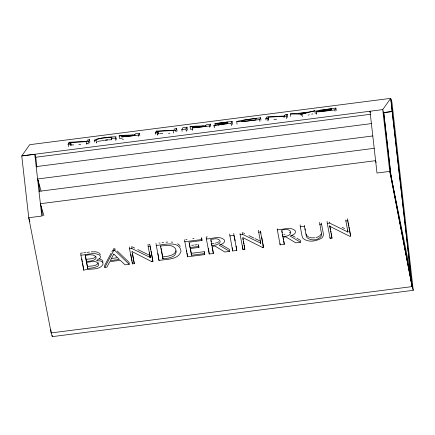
<?xml version="1.0" encoding="UTF-8"?>
<svg xmlns="http://www.w3.org/2000/svg" width="435" height="435" viewBox="0 0 435 435"><rect width="100%" height="100%" fill="white"/><g stroke="black" fill="none" stroke-linecap="round" stroke-linejoin="round"><path stroke-width="0.65" d="M175.925 250.745L174.979 252.659A8.956 5.514 -5.3 0 1 173.935 253.735A9.021 5.552 -5.3 0 1 171.809 255.046L168.149 256.166L162.75 256.889L161.592 250.777M98.435 262.854C96.532 266.66 90.877 265.627 87.495 266.59L86.663 262.218M111.104 253.203L104.612 265.513L104.791 267.46L106.858 267.193L109.789 261.669L120.326 260.309L125.041 264.85L129.244 264.311L129.065 262.365L117.2 250.984M111.915 251.664L112.73 250.125M104.791 267.46L113.72 250.533L113.54 248.586M68.442 146.579L68.116 144.121L69.149 142.261L86.739 141.38L87.674 139.923L89.528 139.689L89.849 142.142L89.518 142.751M70.095 145.116L69.937 143.887L70.671 142.56L88.522 141.505L89.528 139.689M70.747 145.459L70.671 142.56M94.422 141.995L94.259 140.771L94.873 139.662C101.572 137.618 108.842 137.079 115.857 136.715L116.107 136.938L115.492 138.047L115.819 140.5M96.782 142.299L96.401 142.99L96.075 140.538L96.717 139.385L101.464 138.265L111.654 137.253L112.002 137.422L111.365 138.575L111.523 139.804M138.656 136.324L138.493 135.095L139.499 133.279L135.372 133.806L134.899 134.665L132.001 135.035L123.931 135.274L119.146 135.889L119.473 138.346L122.289 138.254M155.425 134.176L155.262 132.947L156.295 131.087L173.886 130.201L174.821 128.749L176.675 128.51L176.996 130.968L176.664 131.571M157.405 135.165L157.084 132.713L157.818 131.386L175.669 130.331L176.675 128.51M157.774 134.502L157.954 134.17M182.091 131.381L181.846 129.538L182.852 127.721L186.985 127.189L187.306 129.646L186.974 130.25M186.218 130.848L185.979 129.005L186.985 127.189M186.468 131.158L186.637 130.859M209.583 127.227L209.42 126.003L210.426 124.182L206.293 124.715L205.82 125.568L202.927 125.938L194.858 126.183L190.073 126.792L190.394 129.249L192.651 129.179M218.887 125.323L218.723 124.095L227.391 122.985L227.032 123.632L214.074 125.296L214.33 127.868M215.113 124.937L215.015 123.594L232.1 121.403L232.426 123.861L232.089 124.464M218.723 124.095L227.456 122.866L227.907 122.05L214.95 123.714M231.42 125.677L231.094 123.219L232.1 121.403M259.88 121.403L259.641 119.56L260.641 117.744L245.345 119.772L237.853 121.191L236.711 121.669L237.031 124.127M265.975 119.995L265.818 118.766L266.845 116.906L284.441 116.025L285.371 114.574L287.225 114.334L287.551 116.787L287.214 117.396M267.96 120.99L267.634 118.537L268.368 117.205L286.219 116.15L287.225 114.334M268.449 120.103L268.368 117.205M335.048 111.137L334.885 109.908L335.891 108.092L320.66 110.088L315.544 111.191L321.057 110.865L321.101 111.175M95.912 256.394C93.857 259.532 89.213 258.569 86.135 259.418L85.586 256.53M321.275 233.861L319.975 235.716L317.762 237.026L315.897 237.494M289.449 232.768L290.134 232.208M218.522 241.914L218.887 241.642M217.647 242.404L218.104 242.164M80.899 255.122L83.754 270.173C89.545 268.112 99.631 270.853 103.079 264.186L102.867 262.919C101.197 258.531 91.758 263.121 100.083 258.216L100.441 256.672L99.756 255.231C94.063 251.734 86.984 255.03 80.899 255.122L80.72 253.17L82.574 252.931M216.603 242.817L217.147 242.621M316.685 114.296L316.365 111.838L321.057 110.871M290.727 116.384L290.406 113.926L301.977 114.171L314.853 110.789L315.174 113.247M308.154 115.09L309.323 114.78M311.667 114.166L312.836 113.861M215.407 243.149L216.021 242.996M97.598 141.554L98.745 141.288M99.321 141.152L101.17 140.831M101.79 140.722L104.351 140.358M132.463 135.062L127.373 135.834A4.834 0.326 -7.5 0 0 126.384 136.052L125.807 136.313L127.852 136.302A5.35 0.359 -7.5 0 0 129.712 136.111L134.426 135.513L134.845 134.752L134.953 135.573M203.39 125.965L198.3 126.737A4.834 0.326 -7.5 0 0 197.305 126.955L196.734 127.216L198.779 127.205A5.35 0.359 -7.5 0 0 200.633 127.015L205.353 126.416L205.771 125.661L205.88 126.476M105.553 140.097L108.103 139.766M36.899 167.067L35.795 157.312L34.789 154.246L21.75 155.931L28.753 217.723L51.183 332.927L52.265 336.641L413.25 290.308L391.913 102.073L390.679 98.359L29.689 144.692L21.75 155.931L382.735 109.604L390.679 98.359L412.168 286.594L413.25 290.308M83.814 252.773L85.673 252.534M86.913 252.376L89.387 252.055M148.884 244.383L149.792 244.269L152.897 261.625L151.94 261.75L131.995 251.528M159.036 243.078L160.058 242.942M162.103 242.681L163.636 242.485M185.783 239.631L187.05 239.462M192.743 238.728L194.01 238.565M207.272 236.857L206.195 236.999L206.375 238.945L209.23 253.996L213.362 253.464L212.449 247.656M113.72 250.533L114.742 250.402L129.244 264.311M129.385 246.901L129.565 248.847L131.881 248.548L150.244 257.449L149.542 252.751M147.976 244.503L148.156 246.449L149.972 246.215M156.154 245.416C163.299 245.063 179.731 239.864 181.036 251.359C178.143 260.19 166.137 259.004 159.009 260.473L155.975 243.469M184.696 241.74L201.786 239.538L201.97 240.506L189.013 242.181L190.03 247.558L198.697 246.444L198.882 247.417L190.215 248.532L191.498 255.291L204.455 253.616L204.64 254.589L187.55 256.791L184.516 239.794M206.375 238.945C211.954 239.032 219.441 235.324 224.221 239.783L224.58 241.093L224.112 242.415L222.905 243.589L219.245 245.22L229.582 251.376L229.403 249.429L220.79 244.301M229.816 235.922L233.948 235.389L236.803 250.446L232.671 250.979L229.636 233.976M240.038 233.617L240.125 234.595L242.436 234.296L260.799 243.198L260.619 241.251L255.002 238.592M258.537 230.251L258.716 232.198L260.532 231.964L263.458 247.374L262.501 247.499L242.719 237.505L244.834 249.407L242.98 249.646L240.125 234.595M277.215 228.826L277.302 229.8C282.886 229.887 290.373 226.178 295.153 230.637L295.512 231.947L295.039 233.269L293.837 234.443L290.178 236.08L300.514 242.23L300.335 240.283L296.887 238.233M300.128 224.89L300.308 226.836L304.435 226.303L306.245 235.841L307.088 237.717C311.079 241.164 318.697 240.495 321.454 235.808L321.53 233.872L319.546 222.383M319.725 224.329L321.541 224.096L323.281 233.28L323.363 235.585L322.025 237.814C316.62 241.392 308.056 242.882 302.88 238.222L302.042 236.004L300.308 226.836M327.098 221.41L327.278 223.356L329.589 223.057L347.793 231.985L347.864 230.99M345.776 219.985L345.868 220.964L347.685 220.724L350.61 236.14L349.653 236.259L329.735 226.287L329.687 225.798M85.216 255.595C96.608 252.017 102.084 261.114 86.315 261.364L85.157 254.943M191.71 245.373L193.57 245.133M194.804 244.976L197.283 244.655M214.08 243.377L211.693 243.682L211.872 245.628L216.2 244.943L219.066 243.589A4.834 2.974 -5.3 0 0 219.86 242.676C220.822 240.979 219.022 239.228 217.386 239A5.35 3.295 -5.3 0 0 215.417 238.799L210.681 239.353L211.872 245.628M283.816 234.383L285.007 234.231M111.284 258.51L116.944 257.781M282.804 236.488C294.642 236.64 292.38 226.695 281.614 230.207L282.804 236.488L282.625 234.541M137.764 249.576L150.059 255.503M190.465 248.836L191.318 253.339L204.276 251.669L204.64 254.589M152.239 259.738L152.718 259.679L152.897 261.625M262.8 245.487L263.278 245.427L263.458 247.374M87.674 268.542L93.813 267.694L97.304 266.481A3.91 2.403 -5.3 0 0 98.614 264.801C97.723 259.461 89.925 262.213 86.489 262.294L87.674 268.542L87.495 266.59M162.929 258.836L168.329 258.113L171.988 256.998A9.021 5.557 -5.3 0 0 173.473 256.166A8.956 5.514 -5.3 0 0 175.158 254.605L176.218 251.979L175.696 249.157A10.609 6.53 -5.3 0 0 174.397 247.504L173.815 247.042A9.304 5.726 -5.3 0 0 170.852 245.721A9.983 6.144 -5.3 0 0 168.046 245.296L160.493 245.998L162.929 258.836L162.75 256.889M129.565 248.847L132.419 263.898L134.274 263.659L132.593 253.79M229.582 251.376L224.797 251.99L214.912 246.014L212.019 246.389L213.362 253.464M277.302 229.8L280.156 244.856L284.289 244.323L283.865 241.088M300.514 242.23L295.729 242.85L285.844 236.868L282.946 237.244L284.289 244.323M327.278 223.356L330.132 238.413L331.987 238.173L331.307 233.584M290.406 113.926C298.6 113.307 306.827 112.741 314.853 110.789M68.116 144.121L69.937 143.887M94.259 140.771L96.075 140.538M111.365 138.575L115.492 138.047M138.493 135.095L122.23 136.971L121.414 136.797L127.607 135.622L119.146 135.889M155.262 132.947L157.084 132.713M181.846 129.538L185.979 129.005M209.42 126.003L193.151 127.879L192.341 127.7L198.534 126.525L190.073 126.792M214.009 125.41L231.094 123.219M259.641 119.56L242.507 121.648L236.711 121.669M265.818 118.766L267.634 118.537M334.885 109.908L320.133 111.741L316.365 111.838M70.992 145.018L73.716 144.871M268.694 119.663L268.525 117.189M35.219 157.318L370.615 114.269M384.083 112.54L392.163 111.507L390.994 99.805M36.192 166.621L371.398 123.6M372.795 135.959L37.595 178.981L41.102 191.057M38.998 191.34L374.198 148.319M104.993 140.271L107.499 139.983M108.712 139.863L111.48 139.711M165.98 242.208L167.692 242.072M91.263 251.843L95.608 251.8L97.864 252.289M122.55 139.428L123.545 139.369M273.979 119.397L276.54 119.272M159.58 133.757L162.782 133.605M168.552 133.327L169.835 133.268M78.844 144.627L80.763 144.534M314.657 237.804L311.427 237.847L309.47 237.325M171.401 242.067L172.706 242.186M315.87 113.644L316.299 113.736M99.066 258.82L101.85 259.907L102.687 260.973L102.899 262.234M342.155 227.358L344.58 228.549M243.475 232.942L244.687 233.535M248.934 235.618L253.79 237.999M132.305 246.895L134.736 248.086M98.435 252.621L99.577 253.279M291.722 235.156L295.164 237.205M241.664 121.18L243.546 120.348A8.956 0.604 -7.5 0 1 245.568 119.946A9.021 0.609 -7.5 0 1 247.21 119.663L256.438 118.407L255.584 119.957L248.097 120.886A9.983 0.674 -7.5 0 1 245.487 121.137A9.304 0.625 -7.5 0 1 242.953 121.273L242.507 121.273A10.609 0.718 -7.5 0 1 241.664 121.18M308.817 237.151L306.909 235.77L306.066 233.894M177.605 243.736L179.166 244.894M115.444 249.298L114.563 248.456L114.742 250.402M179.519 245.351L180.231 246.27M370.392 112.453L369.995 111.235L376.998 173.043L389.738 171.39L390.967 175.724L410.694 273.506L392.163 111.507L383.735 112.638L382.735 109.604L389.738 171.39L412.168 286.594L51.183 332.927L50.813 329.654M99.805 253.763L100.262 254.72M376.139 162.543L375.601 160.678L40.395 203.705L43.908 215.782M29.857 221.834L28.753 217.723L41.793 216.048L34.789 154.246M390.967 175.724L383.735 112.638L390.967 175.724L412.168 286.594L390.847 175.501M347.75 220.061L347.995 221.35M348.234 222.633L348.478 223.916M348.604 224.558L348.843 225.841M349.087 227.124L349.332 228.413M349.577 229.696L350.61 236.14M345.868 220.964L347.951 231.964M329.931 226.32L330.181 227.641M330.306 228.299L330.556 229.62M330.807 230.941L331.057 232.263M329.735 226.287L331.987 238.173M305.098 228.805L305.343 230.077M282.027 231.398L282.266 232.654M283.375 238.51L283.62 239.799M260.717 231.942L260.962 233.225M261.691 237.08L262.3 240.289M262.425 240.93L262.669 242.213M262.909 243.497L263.278 245.427M258.716 232.198L260.799 243.198M242.964 238.543L243.192 239.734M243.529 241.517L243.981 243.894M244.204 245.084L244.834 249.407M242.447 245.818L242.98 249.646M234.242 235.949L234.481 237.205M234.721 238.462L235.194 240.968M236.145 245.987L236.803 250.446M232.252 247.776L232.491 249.027M211.1 240.544L211.339 241.8M208.338 248.287L209.05 252.05M189.442 243.459L189.649 244.535M186.539 250.457L186.778 251.707M187.012 252.963L187.251 254.219M160.662 245.884L160.896 247.107M161.124 248.331L161.358 249.554M157.872 253.507L158.112 254.763M158.231 255.388L159.009 260.473M150.282 246.835L150.766 249.402M151.135 251.332L152.718 259.679M148.156 246.449L150.244 257.449M132.023 251.773L134.274 263.659M130.815 254.426L131.169 256.307M131.288 256.933L132.001 260.695M81.791 258.82L82.025 260.07M82.144 260.701L82.384 261.952M82.623 263.208L82.857 264.464M82.976 265.089L83.754 270.173M335.891 108.092L336.217 110.55M301.977 114.171L302.303 116.623M300.955 114.302L301.118 115.531M286.219 116.15L286.545 118.608M284.577 116.009L284.62 116.314M284.441 116.025L284.479 116.33M283.908 116.449L284.071 117.678M260.641 117.744L260.967 120.196M218.789 123.975L218.946 125.204M214.074 125.296L214.183 126.112M210.426 124.182L210.747 126.639M192.357 127.846L192.683 130.299M175.669 130.331L175.832 131.555M173.358 130.625L173.679 133.083M157.976 131.365L158.296 133.817M157.818 131.386L158.139 133.839M156.295 131.087L156.399 131.903M139.499 133.279L139.825 135.736M116.27 138.167L116.428 139.396M88.522 141.505L88.849 143.958M87.125 143.202L87.207 143.816M86.984 143.218L87.065 143.833M86.212 141.799L86.532 144.257M70.829 142.539L71.155 144.996M69.149 142.261L69.252 143.077M52.102 335.293L52.265 336.641M38.372 180.079L39.705 191.791M41.325 206.103L42.418 215.771M347.505 218.778L347.685 220.724M347.614 230.033L347.793 231.985M329.502 222.084L329.589 223.057M329.828 225.781L329.871 226.265M330.045 237.439L330.132 238.413M321.454 223.122L321.541 224.096M304.348 225.33L304.435 226.303M280.037 243.556L280.156 244.856M262.441 246.846L262.501 247.499M260.445 230.99L260.532 231.964M260.462 241.273L260.641 243.219M242.257 232.35L242.436 234.296M233.769 233.443L233.948 235.389M232.551 249.679L232.671 250.979M209.11 252.702L209.23 253.996M204.276 251.669L204.455 253.616M201.791 238.559L201.97 240.506M201.606 237.586L201.786 239.538M198.703 245.47L198.882 247.417M198.518 244.497L198.697 246.444M191.318 253.339L191.498 255.291M189.85 245.612L190.03 247.558M187.371 254.845L187.55 256.791M151.88 261.098L151.94 261.75M149.901 255.524L150.08 257.471M131.702 246.601L131.881 248.548M132.24 261.952L132.419 263.898M86.135 259.418L86.315 261.364M113.791 254.056L110.332 260.603L119.386 259.434L113.791 254.056M331.209 109.62L330.823 110.321L320.568 111.306L331.209 109.62M331.688 108.755L331.269 109.511L320.024 110.577L331.688 108.755M307.779 112.371L302.793 113.676L298.725 113.535L307.779 112.371"/></g></svg>
